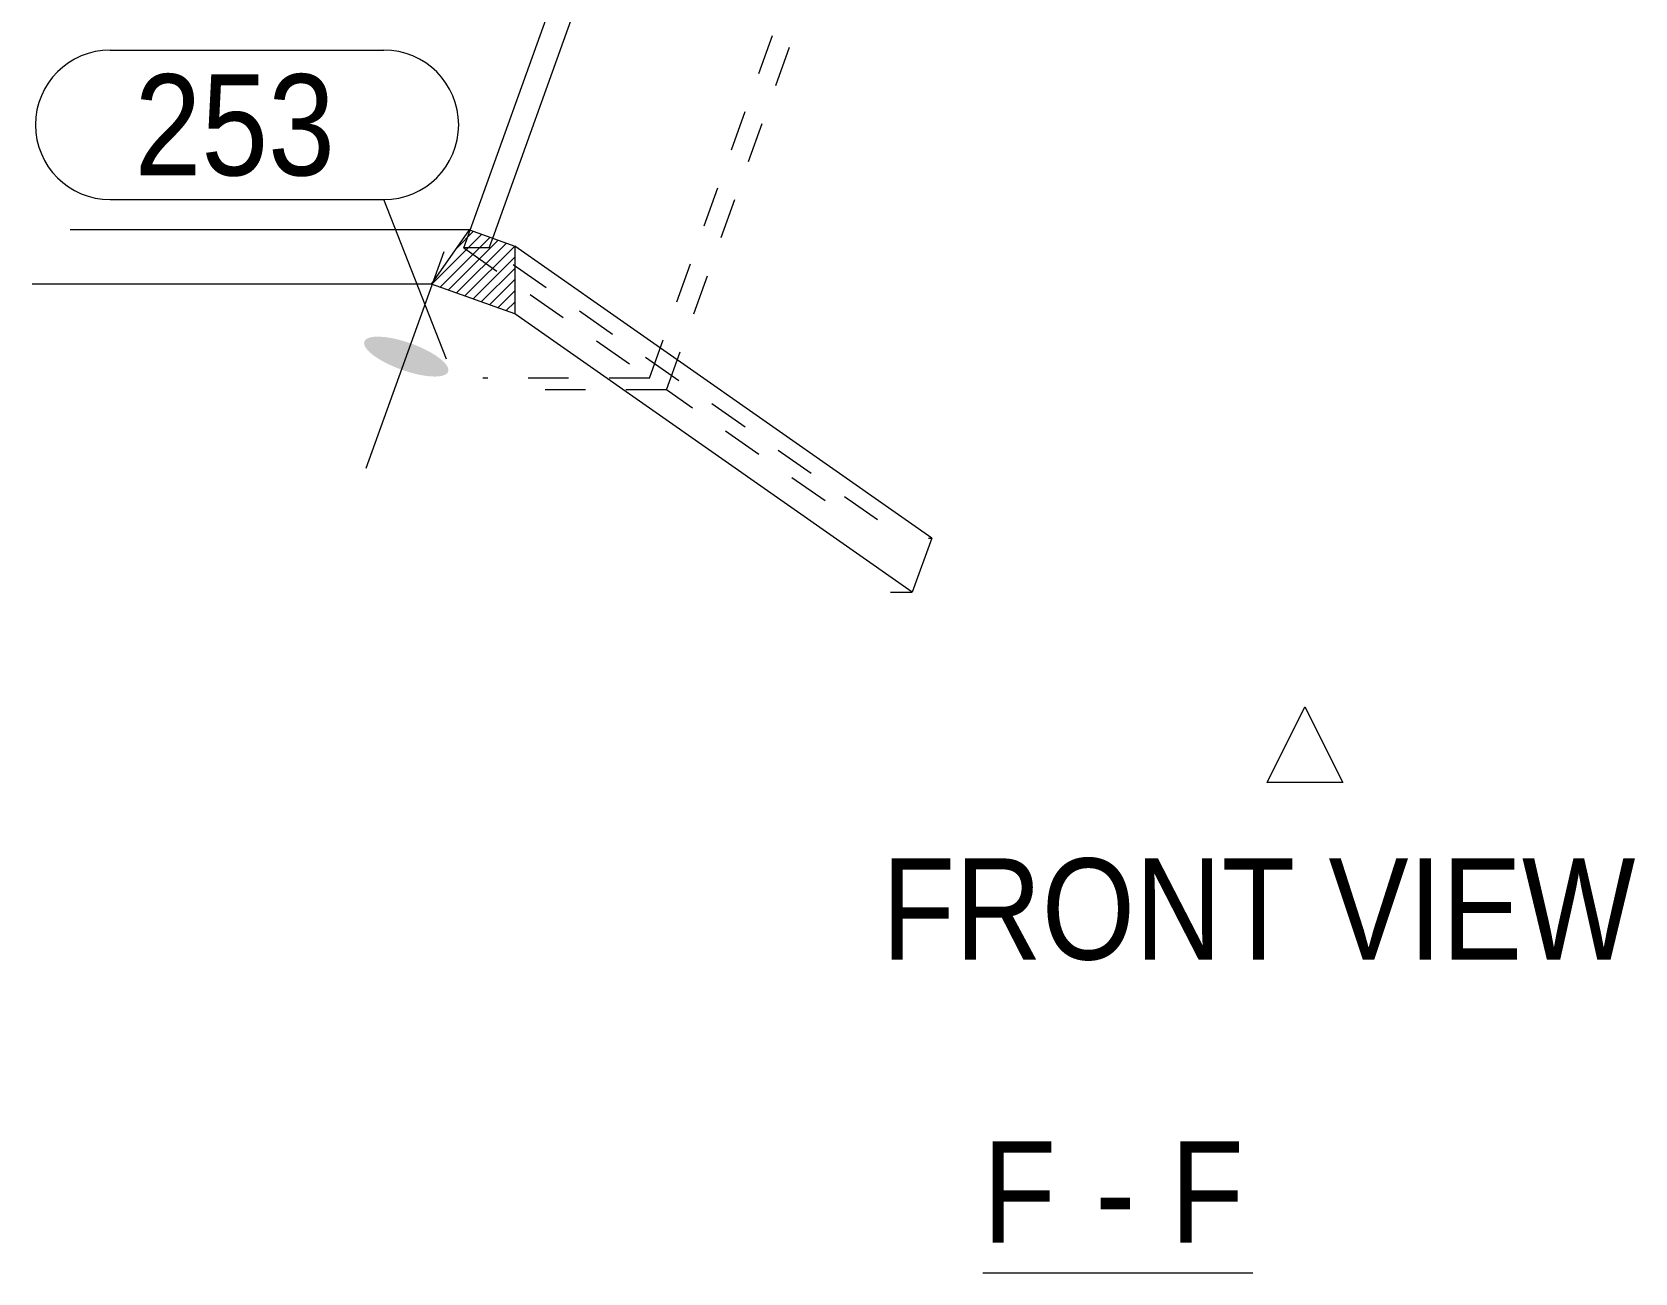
# Model space of a CAD drawing. Header units: millimetres. Extents: x 2 to 579, y 1 to 825.
# Drawn here: x 221.24 to 260.87, y 734.47 to 765.16 of the extents above; entities that cross this region are included whole.
import ezdxf

# ---------------------------------------------------------------- set-up
doc = ezdxf.new("R2010")
doc.units = ezdxf.units.MM
doc.linetypes.add('XKITLINE00', pattern=[0])
doc.linetypes.add('XKITLINE01', pattern=[4, 1, -1, 1, -1])
for name, color, linetype, lineweight in [('Bolt', 3, 'Continuous', 0), ('OtherObjectType', 7, 'Continuous', 0), ('Part', 2, 'Continuous', 0), ('PartMark', 7, 'Continuous', 0)]:
    doc.layers.add(name, color=color, linetype=linetype, lineweight=lineweight)
doc.styles.add('ARIAL', font='ARIAL.TTF')

# ---------------------------------------------------------------- blocks, each defined once
blk = doc.blocks.new('*A6')
at = {"layer": 'Part', "color": 7, "linetype": 'XKITLINE00', "lineweight": 0}
for p, q in [((231.122, 758.924), (232.357, 760.159)), ((231.326, 758.851), (232.561, 760.086)), ((231.746, 759.825), (232.153, 760.232)), ((231.53, 758.778), (232.764, 760.012)), ((231.733, 758.705), (232.968, 759.939)), ((231.937, 758.631), (233.172, 759.866)), ((233.172, 759.866), (233.172, 759.866)), ((232.141, 758.558), (233.172, 759.589)), ((232.344, 758.485), (233.172, 759.312)), ((232.548, 758.412), (233.172, 759.036)), ((232.752, 758.339), (233.172, 758.759)), ((232.955, 758.266), (233.172, 758.482)), ((233.159, 758.193), (233.172, 758.205))]:
    blk.add_line(p, q, dxfattribs=at)
blk = doc.blocks.new('*A132')
at = {"layer": 'Bolt'}
blk.add_hatch(color=3, dxfattribs=at).paths.add_polyline_path([(230.657, 757.438), (230.707, 757.419), (230.757, 757.399), (230.806, 757.378), (230.854, 757.357), (230.902, 757.335), (230.948, 757.312), (230.993, 757.29), (231.038, 757.267), (231.08, 757.243), (231.122, 757.219), (231.162, 757.195), (231.2, 757.171), (231.236, 757.147), (231.271, 757.123), (231.304, 757.099), (231.335, 757.075), (231.364, 757.051), (231.391, 757.027), (231.415, 757.003), (231.438, 756.98), (231.458, 756.957), (231.475, 756.935), (231.491, 756.913), (231.504, 756.892), (231.514, 756.871), (231.522, 756.851), (231.528, 756.831), (231.531, 756.812), (231.531, 756.794), (231.529, 756.777), (231.525, 756.761), (231.518, 756.745), (231.509, 756.731), (231.497, 756.717), (231.482, 756.705), (231.466, 756.693), (231.447, 756.683), (231.425, 756.673), (231.402, 756.665), (231.376, 756.658), (231.348, 756.652), (231.318, 756.647), (231.286, 756.643), (231.252, 756.641), (231.216, 756.64), (231.179, 756.64), (231.139, 756.641), (231.099, 756.643), (231.057, 756.646), (231.013, 756.651), (230.968, 756.657), (230.922, 756.664), (230.875, 756.672), (230.827, 756.681), (230.778, 756.691), (230.729, 756.702), (230.679, 756.715), (230.628, 756.728), (230.578, 756.742), (230.527, 756.758), (230.475, 756.774), (230.424, 756.791), (230.373, 756.809), (230.323, 756.827), (230.272, 756.847), (230.223, 756.867), (230.174, 756.887), (230.125, 756.909), (230.078, 756.931), (230.031, 756.953), (229.986, 756.976), (229.942, 756.999), (229.899, 757.022), (229.858, 757.046), (229.818, 757.07), (229.78, 757.094), (229.743, 757.118), (229.708, 757.142), (229.675, 757.166), (229.645, 757.191), (229.616, 757.215), (229.589, 757.238), (229.564, 757.262), (229.542, 757.285), (229.522, 757.308), (229.504, 757.33), (229.489, 757.352), (229.476, 757.374), (229.465, 757.394), (229.457, 757.415), (229.452, 757.434), (229.449, 757.453), (229.448, 757.471), (229.45, 757.488), (229.454, 757.504), (229.461, 757.52), (229.471, 757.534), (229.483, 757.548), (229.497, 757.561), (229.514, 757.572), (229.533, 757.583), (229.554, 757.592), (229.578, 757.6), (229.604, 757.607), (229.632, 757.613), (229.662, 757.618), (229.694, 757.622), (229.728, 757.624), (229.763, 757.626), (229.801, 757.626), (229.84, 757.625), (229.881, 757.622), (229.923, 757.619), (229.967, 757.614), (230.011, 757.609), (230.057, 757.602), (230.104, 757.594), (230.152, 757.585), (230.201, 757.574), (230.251, 757.563), (230.301, 757.551), (230.351, 757.537), (230.402, 757.523), (230.453, 757.508), (230.504, 757.492), (230.555, 757.475), (230.606, 757.457)], flags=17)
at = {"layer": 'Bolt', "color": 3, "linetype": 'XKITLINE00', "lineweight": 0}
blk.add_line((231.421, 759.725), (229.494, 754.362), dxfattribs=at)
blk = doc.blocks.new('*A139')
at = {"layer": 'Part', "color": 7, "linetype": 'XKITLINE01', "lineweight": 0}
for p, q in [((235.872, 770.841), (239.661, 781.391)), ((236.501, 770.841), (240.29, 781.391)), ((239.661, 781.391), (242.132, 781.391)), ((236.505, 756.602), (240.843, 768.677)), ((236.922, 756.31), (240.843, 767.228)), ((231.913, 759.818), (232.072, 760.261)), ((232.541, 759.818), (232.629, 760.061)), ((232.541, 759.818), (231.913, 759.818)), ((231.913, 759.818), (236.505, 756.602)), ((242.142, 753.093), (232.541, 759.818)), ((236.505, 756.602), (232.383, 756.602)), ((236.922, 756.31), (233.195, 756.31)), ((240.843, 753.563), (236.922, 756.31))]:
    blk.add_line(p, q, dxfattribs=at)
at = {"layer": 'Part', "color": 2, "linetype": 'XKITLINE00', "lineweight": 0}
for p, q in [((232.072, 760.261), (235.872, 770.841)), ((232.629, 760.061), (236.501, 770.841))]:
    blk.add_line(p, q, dxfattribs=at)
blk = doc.blocks.new('*A140')
at = {"layer": 'Part', "color": 2, "linetype": 'XKITLINE00', "lineweight": 0}
for p, q in [((232.056, 760.267), (222.178, 760.267)), ((231.117, 758.926), (232.056, 760.267)), ((232.056, 760.267), (233.172, 759.866)), ((243.48, 752.645), (233.172, 759.866)), ((233.172, 759.866), (233.172, 758.188)), ((231.117, 758.926), (221.239, 758.926)), ((233.172, 758.188), (231.117, 758.926)), ((242.999, 751.304), (233.172, 758.188)), ((243.48, 752.645), (242.999, 751.304)), ((242.461, 751.304), (242.999, 751.304))]:
    blk.add_line(p, q, dxfattribs=at)
at = {"layer": 'Part', "color": 7, "linetype": 'XKITLINE01', "lineweight": 0}
blk.add_line((243.4, 752.645), (243.48, 752.645), dxfattribs=at)
blk = doc.blocks.new('*A362')
at = {"layer": 'PartMark', "color": 7, "linetype": 'XKITLINE00', "lineweight": 0}
for p, q in [((223.173, 764.713), (229.936, 764.713)), ((223.173, 761.013), (229.936, 761.013)), ((231.488, 757.067), (229.936, 761.013))]:
    blk.add_line(p, q, dxfattribs=at)
for centre, start, end in [((223.173, 762.863), 90, 270), ((229.936, 762.863), 270, 90)]:
    blk.add_arc(centre, 1.85, start, end, dxfattribs=at)
at = {"layer": 'PartMark', "color": 3, "style": 'ARIAL', "width": 0.85}
blk.add_text('253', height=2.5, dxfattribs=at).set_placement((223.773, 761.613))
blk = doc.blocks.new('*A370')
at = {"layer": 'OtherObjectType', "color": 7, "linetype": 'XKITLINE00', "lineweight": 0}
for p, q in [((251.77, 746.599), (252.707, 748.474)), ((252.707, 748.474), (253.645, 746.599)), ((252.707, 748.474), (252.707, 748.474)), ((253.645, 746.599), (251.77, 746.599)), ((244.741, 734.474), (251.423, 734.474))]:
    blk.add_line(p, q, dxfattribs=at)
at = {"layer": 'OtherObjectType', "color": 7, "style": 'ARIAL', "width": 0.85}
for s, p in [('FRONT VIEW', (242.243, 742.224)), ('F', (244.741, 735.224)), ('F', (249.387, 735.224)), ('-', (247.527, 735.224))]:
    blk.add_text(s, height=2.5, dxfattribs=at).set_placement(p)

msp = doc.modelspace()

# ---------------------------------------------------------------- block references
at = {"lineweight": 0}
for name in ['*A139', '*A362', '*A140', '*A6', '*A132']:
    msp.add_blockref(name, (0, 0), dxfattribs=at)
at = {"layer": 'OtherObjectType', "lineweight": 0}
msp.add_blockref('*A370', (0, 0), dxfattribs=at)

doc.saveas('drawing.dxf')
